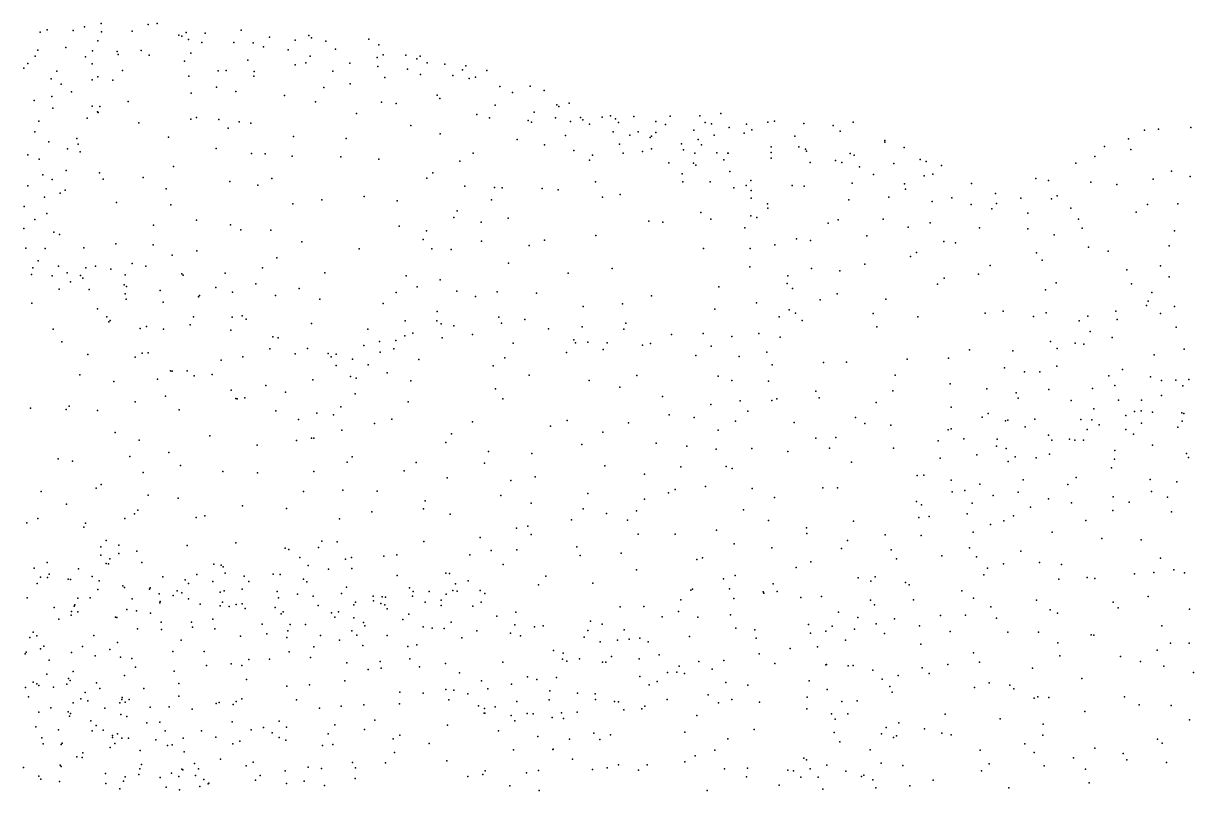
# Model space of a CAD drawing. Header units: metres. Extents: x -25 to 25, y -27.7 to 27.8.
# Drawn here: x 5.1 to 10.38, y 17.36 to 20.83 of the extents above; entities that cross this region are included whole.
import ezdxf

# ---------------------------------------------------------------- set-up
doc = ezdxf.new("R2010")
doc.units = ezdxf.units.M

msp = doc.modelspace()

# ---------------------------------------------------------------- linework, layer by layer
for p in [(5.4493, 20.8274, 9.5835), (5.6606, 20.8232, 11.8531), (5.7016, 20.8285, 10.7341), (5.174, 20.7882, 10.5988), (5.2044, 20.7987, 9.6115), (5.3231, 20.7958, -0.711), (5.3732, 20.8125, -2.1797), (5.4501, 20.7911, -1.908), (5.5893, 20.7929, 11.9913), (5.7999, 20.7755, 10.8975), (5.8124, 20.7707, 11.1011), (5.833, 20.7868, 9.6209), (5.9183, 20.7838, 10.7954), (6.0811, 20.7983, 10.689), (6.2085, 20.7661, 10.8804), (6.3866, 20.7731, 11.1505), (6.398, 20.7639, 10.8603), (5.1624, 20.7079, -0.4964), (5.2898, 20.7195, 12.2284), (5.4331, 20.7501, -0.907), (5.843, 20.7554, 11.6646), (5.9026, 20.7422, 11.485), (6.0481, 20.7429, 9.7528), (6.1345, 20.7401, 11.039), (6.1815, 20.7233, 11.2342), (6.2934, 20.7086, 11.3989), (6.3243, 20.7521, 10.6738), (6.4636, 20.7487, 11.3262), (6.5073, 20.7114, 10.6359), (6.6574, 20.7566, 11.0783), (6.7029, 20.731, 10.9225), (5.1502, 20.6801, -2.3801), (5.3783, 20.6773, -1.9908), (5.41, 20.7042, 9.4597), (5.5216, 20.7013, -1.3431), (5.5259, 20.6884, 12.2405), (5.6301, 20.7062, 9.4809), (5.665, 20.6857, 12.1547), (5.825, 20.6574, 12.0221), (5.8535, 20.6937, 11.8447), (6.1112, 20.6626, 11.491), (6.3921, 20.6808, 10.3374), (6.6945, 20.6746, 10.5686), (6.7221, 20.6865, 10.7247), (6.8244, 20.6845, 11.3136), (6.8741, 20.668, 10.8045), (6.8888, 20.6807, 11.1379), (5.0996, 20.6268, 12.3902), (5.1171, 20.6474, 9.4995), (5.2485, 20.6124, -2.1584), (5.4089, 20.6462, -1.8424), (5.5449, 20.6157, 12.5026), (5.9769, 20.6142, 9.5949), (6.0136, 20.6154, 11.7918), (6.1395, 20.6107, 9.7565), (6.3241, 20.6421, 10.0815), (6.3724, 20.6497, 11.5882), (6.4947, 20.6127, 10.1775), (6.5719, 20.6482, 10.3536), (6.6972, 20.6338, 11.6062), (6.8317, 20.6217, 10.2096), (6.9199, 20.6505, 10.4661), (7.0009, 20.6448, 10.9839), (7.0805, 20.6189, 10.6361), (7.0955, 20.6374, 10.3408), (7.1901, 20.6155, 10.2167), (5.2229, 20.5786, 12.5703), (5.2686, 20.5536, 9.3787), (5.4082, 20.5742, -0.899), (5.4342, 20.5874, 12.6124), (5.501, 20.5721, 9.3799), (5.8453, 20.5907, 12.2386), (6.1373, 20.5898, 11.6923), (6.5722, 20.5549, 11.7245), (6.7297, 20.5842, 10.0987), (6.8906, 20.5972, 11.5355), (7.0367, 20.5935, 11.3609), (7.1106, 20.5803, 11.147), (7.1385, 20.5853, 10.848), (5.2262, 20.4981, -2.0507), (5.3145, 20.5191, -0.7382), (5.8557, 20.5139, 12.4905), (5.9695, 20.54, 12.1252), (6.0568, 20.5207, 11.9593), (6.2758, 20.5035, 9.8462), (6.4535, 20.5383, 10.0303), (6.9653, 20.5049, 9.8993), (7.2482, 20.5432, 10.015), (7.3064, 20.5157, 10.7583), (7.3847, 20.5448, 10.1221), (7.4485, 20.5254, 10.3977), (5.1466, 20.4803, 12.718), (5.2314, 20.446, -0.6232), (5.4077, 20.455, -1.6282), (5.4434, 20.4527, -1.4561), (5.571, 20.4761, 12.8009), (6.4167, 20.475, 11.8233), (6.7136, 20.4735, 11.7945), (6.7803, 20.4668, 9.9067), (6.9782, 20.4898, 11.6355), (7.2281, 20.4595, 11.3616), (7.5051, 20.4609, 10.5829), (7.5147, 20.4538, 10.0056), (7.5621, 20.4687, 10.1792), (5.3857, 20.4009, -0.9804), (5.4317, 20.429, -1.153), (5.4352, 20.4266, 12.9114), (5.8531, 20.3961, 12.7685), (5.8796, 20.4036, 9.4701), (5.9794, 20.3947, 12.5723), (6.6018, 20.4223, 9.907), (7.1454, 20.4174, 9.7786), (7.2016, 20.4016, 11.5297), (7.4029, 20.4277, 11.0784), (7.4997, 20.4021, 11.3291), (7.6129, 20.403, 10.6899), (7.6232, 20.3923, 9.8647), (7.7109, 20.4045, 11.6339), (7.7485, 20.4114, 10.3718), (7.7709, 20.3978, 9.937), (7.854, 20.4079, 10.181), (8.0177, 20.4093, 10.017), (8.1521, 20.4104, 9.9284), (8.2459, 20.4212, 10.0819), (5.1492, 20.3386, 9.3454), (5.1678, 20.3876, 12.9113), (5.6194, 20.3792, 12.9356), (6.0227, 20.3549, 9.5631), (6.0712, 20.3837, 12.3718), (6.1246, 20.3782, 12.1914), (6.8465, 20.3673, 9.7794), (7.3763, 20.3896, 9.7801), (7.3913, 20.3831, 11.4603), (7.5674, 20.3848, 10.9611), (7.6529, 20.3737, 11.0901), (7.7606, 20.3387, 10.8452), (7.7845, 20.3803, 11.7759), (7.8735, 20.3383, 9.7248), (7.9524, 20.3858, 9.8573), (7.9957, 20.3726, 11.3142), (8.1246, 20.3458, 11.6158), (8.1759, 20.3815, 10.313), (8.2033, 20.3748, 9.7522), (8.2836, 20.3577, 8.7517), (8.3621, 20.3739, 10.2322), (8.386, 20.3474, 9.7141), (8.4581, 20.3831, 8.6604), (8.4889, 20.3864, 10.0948), (8.6213, 20.376, 9.0913), (8.7529, 20.368, 8.6226), (8.7843, 20.342, 9.1308), (8.8432, 20.3831, 8.8174), (10.1583, 20.347, 8.9751), (10.2213, 20.3506, 9.1567), (10.3671, 20.3579, 9.241), (5.2133, 20.293, -0.6841), (5.3395, 20.3094, 13.037), (5.7524, 20.3153, 9.3916), (6.3167, 20.3178, 9.7914), (6.5545, 20.3084, 11.947), (6.9794, 20.3293, 11.7779), (7.3264, 20.3039, 11.6937), (7.5448, 20.3222, 11.7676), (7.8361, 20.3231, 10.9964), (7.9272, 20.3129, 10.5875), (7.9337, 20.3197, 11.8797), (7.9533, 20.3359, 11.1559), (8.0684, 20.285, 9.4728), (8.1437, 20.3046, 8.8979), (8.2154, 20.3237, 9.58), (8.3517, 20.3333, 9.1499), (8.5806, 20.3189, 9.8494), (8.9867, 20.2996, 8.7322), (8.9868, 20.2919, 9.0785), (10.0871, 20.307, 8.836), (5.1177, 20.2348, -0.5783), (5.2965, 20.2615, -1.6866), (5.3454, 20.2832, 9.3004), (5.3541, 20.2492, -1.5184), (5.9676, 20.2636, 12.8281), (6.1277, 20.2416, 12.6004), (6.1895, 20.2398, 12.4141), (7.1278, 20.2417, 11.7777), (7.4505, 20.28, 9.6074), (7.5827, 20.2547, 11.9058), (7.6667, 20.2327, 9.3067), (7.7882, 20.2836, 9.5716), (7.805, 20.2424, 12.0027), (7.8924, 20.2506, 9.262), (7.9336, 20.2614, 10.7878), (8.0772, 20.2568, 10.5976), (8.1288, 20.2425, 11.1157), (8.1585, 20.2807, 9.1958), (8.2276, 20.2441, 10.5619), (8.2781, 20.2423, 11.5585), (8.2795, 20.2429, 8.4928), (8.4737, 20.2714, 9.498), (8.4738, 20.2457, 8.4003), (8.5987, 20.2712, 9.3873), (8.6285, 20.2606, 9.7108), (8.6326, 20.2513, 8.4027), (8.8299, 20.2406, 9.3525), (8.8478, 20.2329, 8.4474), (9.0741, 20.2677, 8.9162), (9.9775, 20.2725, 8.9656), (10.0968, 20.2585, 9.2864), (5.1691, 20.2151, -1.944), (5.7748, 20.1827, 13.0491), (6.3113, 20.2296, 12.0868), (6.5307, 20.2254, 9.7562), (6.702, 20.2155, 9.694), (7.068, 20.2057, 9.5699), (7.6538, 20.2108, 9.124), (8.0115, 20.1992, 8.7329), (8.1226, 20.1973, 10.9633), (8.1328, 20.1879, 10.763), (8.2595, 20.2129, 11.7605), (8.474, 20.2196, 10.4752), (8.6497, 20.2002, 10.3526), (8.7644, 20.21, 10.1313), (8.792, 20.2006, 9.6266), (8.8717, 20.1805, 9.8922), (9.0278, 20.196, 9.3299), (9.1463, 20.2134, 8.7395), (9.1729, 20.2054, 9.1207), (9.2419, 20.1861, 8.9049), (9.8491, 20.198, 8.8095), (9.935, 20.2279, 9.1639), (5.1857, 20.144, 13.1421), (5.2915, 20.1638, -1.0419), (5.4415, 20.1529, 9.3142), (5.6391, 20.1322, 13.1339), (6.22, 20.1276, 12.5404), (6.9189, 20.1301, 9.5546), (6.9468, 20.1538, 11.9028), (8.0714, 20.1496, 12.0489), (8.2873, 20.1592, 10.6767), (8.9354, 20.1462, 9.7022), (9.1644, 20.1399, 8.5748), (9.2038, 20.1473, 9.2983), (9.6679, 20.1273, 9.0262), (10.2813, 20.1617, 8.4572), (10.3645, 20.1378, 9.6842), (5.1171, 20.0943, -0.7194), (5.2274, 20.1237, -1.7684), (5.2865, 20.0748, -1.3007), (5.4585, 20.1255, 13.1821), (5.742, 20.0809, 9.4217), (6.0298, 20.1139, 9.5747), (6.1567, 20.0973, 12.7349), (7.0911, 20.0941, 11.8897), (7.2247, 20.087, 9.3116), (7.2594, 20.0862, 11.8915), (7.4392, 20.083, 8.9153), (7.5121, 20.077, 12.0448), (7.6806, 20.1132, 8.8193), (8.0752, 20.1137, 8.5254), (8.1977, 20.1137, 8.4073), (8.3053, 20.0857, 10.9035), (8.3604, 20.0965, 11.2163), (8.3822, 20.1192, 11.4892), (8.3827, 20.0739, 11.7613), (8.5676, 20.0966, 8.2527), (8.6226, 20.0937, 10.5053), (8.8386, 20.1063, 10.2532), (9.0756, 20.104, 8.44), (9.0803, 20.0796, 9.7156), (9.3784, 20.1061, 8.8641), (9.726, 20.1196, 9.2092), (9.9159, 20.1115, 9.4484), (10.0344, 20.1003, 8.448), (10.198, 20.1245, 9.616), (5.1923, 20.0437, -0.9239), (5.264, 20.0615, -1.5473), (6.4445, 20.0316, 9.6733), (6.6367, 20.0473, 9.6084), (6.7853, 20.0267, 11.9976), (7.2102, 20.0312, 9.1165), (7.7113, 20.043, 12.1626), (7.7921, 20.0559, 8.6971), (8.3832, 20.0386, 10.7686), (8.8245, 20.0323, 10.3947), (9.004, 20.0431, 10.1485), (9.2002, 20.0248, 9.8269), (9.2889, 20.0408, 9.528), (9.4853, 20.0602, 9.269), (9.6007, 20.0397, 8.7704), (9.7387, 20.0356, 9.446), (9.765, 20.0499, 8.586), (5.1016, 20.0022, 9.3304), (5.2042, 19.9694, -1.0735), (5.5186, 20.0192, 9.3537), (5.7631, 20.0084, 13.1413), (6.3142, 20.0141, 12.3092), (7.056, 19.9819, 9.3214), (8.1557, 19.9748, 8.3384), (8.4571, 20.0141, 11.6029), (8.459, 19.9941, 11.3716), (9.3755, 20.011, 8.6307), (9.4688, 19.9917, 9.7011), (9.491, 20.015, 9.5263), (9.6326, 19.9708, 9.7013), (9.826, 19.9936, 9.6138), (10.1214, 19.9765, 9.7535), (10.1727, 20.0102, 8.3023), (10.3085, 20.0129, 9.7997), (5.1494, 19.943, -1.8128), (5.6847, 19.9175, 9.4623), (5.8795, 19.9398, 9.5294), (6.0334, 19.9193, 9.5751), (7.0406, 19.9515, 11.9525), (7.1638, 19.9305, 8.9059), (7.2859, 19.9484, 8.7926), (7.9217, 19.9349, 12.2071), (7.9836, 19.9304, 8.4581), (8.2008, 19.9449, 12.0892), (8.382, 19.9601, 8.2056), (8.4084, 19.9517, 10.9943), (8.731, 19.9266, 10.5818), (8.7764, 19.9413, 8.1562), (8.9793, 19.9451, 8.2365), (9.1917, 19.9273, 10.1669), (9.8608, 19.9444, 8.3789), (5.0992, 19.9024, -0.9303), (5.2346, 19.885, -1.4232), (5.2606, 19.8754, 13.2661), (6.0799, 19.8966, 12.9235), (6.2147, 19.8951, 9.6172), (6.7946, 19.9121, 9.4807), (6.9177, 19.892, 9.3545), (7.6826, 19.871, 12.217), (8.3544, 19.9046, 11.9561), (8.9049, 19.8689, 10.4844), (9.0921, 19.9085, 10.2864), (9.4141, 19.9049, 8.5109), (9.6327, 19.9008, 8.497), (9.7515, 19.8742, 9.9317), (9.8778, 19.9039, 9.7987), (10.2943, 19.8912, 9.9119), (5.1085, 19.8131, -1.0558), (5.1967, 19.8112, 9.2559), (5.3699, 19.8155, 9.3818), (5.5148, 19.8326, 9.4412), (5.6833, 19.8288, 13.2205), (6.3545, 19.8413, 12.2492), (6.6142, 19.8102, 12.0628), (6.9026, 19.8527, 11.9867), (6.9415, 19.8103, 9.2002), (7.1657, 19.8456, 8.7517), (7.3803, 19.8258, 8.6085), (7.4504, 19.8501, 12.1391), (8.1686, 19.8112, 8.2537), (8.3783, 19.8112, 8.1319), (8.4904, 19.8285, 11.154), (8.5882, 19.8556, 10.7458), (8.6508, 19.8483, 8.0822), (9.2532, 19.843, 8.3421), (9.3061, 19.838, 10.2261), (9.9063, 19.8182, 8.2395), (10.2697, 19.8243, 8.1399), (5.7695, 19.7814, 9.5153), (5.8804, 19.8015, 13.1013), (6.2423, 19.7698, 12.7024), (7.029, 19.8074, 8.9106), (9.1027, 19.776, 10.4206), (9.1289, 19.7935, 8.2195), (9.6714, 19.7926, 10.1327), (9.6963, 19.7593, 8.3138), (9.9948, 19.8003, 9.987), (5.1406, 19.7239, -1.6724), (5.164, 19.756, 8.631), (5.2569, 19.7326, 8.937), (5.3796, 19.7243, 13.2652), (5.4236, 19.7321, 8.1611), (5.4926, 19.7186, 8.0029), (5.5891, 19.7436, 8.2689), (5.6498, 19.7317, 8.0191), (6.1771, 19.7249, 9.5639), (7.288, 19.7458, 12.0633), (7.7561, 19.7214, 8.4716), (8.3766, 19.729, 11.9704), (8.6557, 19.7215, 10.7991), (8.7826, 19.7113, 10.7066), (8.896, 19.7405, 10.6034), (9.4626, 19.7352, 8.3574), (10.0793, 19.7163, 10.1731), (10.2315, 19.734, 10.1192), (5.1346, 19.6951, -1.2828), (5.2273, 19.6881, 8.2104), (5.2951, 19.7021, 8.4366), (5.3104, 19.6611, 8.0523), (5.3554, 19.6903, 8.5929), (5.3659, 19.6776, 9.3011), (5.5568, 19.6926, 8.4902), (5.8128, 19.697, 8.3666), (5.8193, 19.6911, 7.983), (6.0082, 19.7004, 9.5426), (6.1465, 19.6521, 12.815), (6.4587, 19.7024, 12.2036), (6.826, 19.6883, 12.0292), (6.9798, 19.6704, 8.7859), (7.5566, 19.7002, 12.2069), (8.5458, 19.6542, 11.5189), (8.5485, 19.6882, 11.2862), (9.2543, 19.678, 8.2505), (9.4099, 19.6955, 10.3581), (9.76, 19.6563, 10.3163), (10.1007, 19.6527, 8.0017), (10.2693, 19.6841, 7.9831), (5.2592, 19.6289, 13.2787), (5.3947, 19.6262, 8.852), (5.5522, 19.6475, 13.2316), (5.557, 19.607, 8.6584), (5.5628, 19.6401, 7.8451), (5.7154, 19.6224, 7.8125), (5.8923, 19.6002, 7.8692), (5.9668, 19.6364, 8.0372), (6.041, 19.6143, 8.1842), (6.2364, 19.6001, 12.6651), (6.343, 19.6311, 12.3493), (6.7811, 19.6135, 9.2875), (6.8752, 19.6389, 9.0032), (7.0538, 19.619, 8.6439), (7.2359, 19.6155, 8.4998), (7.4139, 19.6104, 8.4437), (7.9335, 19.5982, 12.2508), (8.2365, 19.6385, 8.1441), (8.5691, 19.6309, 11.1096), (8.7719, 19.6066, 8.0104), (9.2247, 19.6501, 10.4684), (9.7115, 19.6258, 8.1897), (10.1918, 19.6127, 10.369), (5.1355, 19.5651, 8.0284), (5.562, 19.5835, 9.4779), (5.728, 19.5688, 13.1345), (5.8875, 19.5943, 13.0576), (6.4356, 19.5828, 9.4549), (6.7212, 19.5631, 12.141), (7.1387, 19.5953, 12.0466), (7.6253, 19.5507, 12.2458), (7.8026, 19.5623, 8.3984), (8.4065, 19.567, 11.9218), (8.6944, 19.5805, 10.8762), (8.9913, 19.583, 10.6669), (10.1683, 19.554, 7.5907), (10.1747, 19.574, 7.7554), (10.2934, 19.5493, 10.5111), (5.4321, 19.5401, 9.0657), (5.4746, 19.5028, 13.2187), (5.8657, 19.5027, 8.6542), (6.0403, 19.5016, 9.4627), (6.0858, 19.5073, 12.8143), (6.1034, 19.4925, 8.4311), (6.965, 19.5269, 12.0798), (7.2441, 19.5023, 8.3932), (8.2193, 19.5379, 12.115), (8.5092, 19.5039, 11.6141), (8.5546, 19.5356, 11.3567), (8.5828, 19.52, 7.9942), (8.9331, 19.5186, 8.0229), (9.1351, 19.5032, 10.629), (9.4388, 19.5201, 8.1927), (9.5201, 19.5292, 10.4606), (9.6574, 19.5051, 8.1004), (9.7144, 19.5221, 10.437), (9.903, 19.5058, 7.916), (10.0292, 19.5295, 7.7814), (10.2313, 19.5188, 7.2994), (5.2329, 19.4481, 7.7557), (5.4839, 19.4813, 9.2687), (5.4888, 19.4867, 7.6715), (5.6255, 19.4511, 13.1294), (5.6534, 19.4592, 7.6419), (5.7307, 19.447, 8.779), (5.8506, 19.4669, 7.6964), (6.0342, 19.4431, 8.5864), (6.3976, 19.4726, 12.3907), (6.6528, 19.4479, 12.2903), (6.8213, 19.4855, 8.95), (6.9644, 19.4858, 8.4888), (6.9844, 19.472, 8.18), (7.0407, 19.4632, 7.968), (7.2559, 19.4751, 8.2243), (7.3609, 19.4912, 12.1546), (7.4677, 19.449, 8.2525), (7.6204, 19.4578, 8.3332), (7.8087, 19.4483, 8.2875), (7.8171, 19.474, 12.2538), (8.6133, 19.4861, 11.051), (8.9509, 19.4576, 10.7876), (9.8643, 19.4856, 10.497), (10.0346, 19.492, 7.4756), (10.3014, 19.456, 7.1626), (5.2712, 19.3901, 13.3157), (6.2244, 19.413, 12.5961), (6.2474, 19.4085, 8.0458), (6.7054, 19.3919, 8.3878), (6.7796, 19.3962, 9.1024), (6.8201, 19.4181, 8.8114), (6.8558, 19.4301, 7.9975), (6.9884, 19.4078, 7.8007), (7.1257, 19.4237, 12.1401), (7.5833, 19.399, 7.9722), (7.6464, 19.3895, 8.1834), (8.0228, 19.423, 8.1278), (8.1662, 19.4282, 8.0374), (8.2964, 19.4151, 12.0188), (8.4174, 19.4276, 7.9852), (8.5145, 19.4114, 11.4524), (9.7345, 19.3915, 10.5619), (9.9128, 19.4365, 7.6654), (10.0128, 19.4098, 7.2124), (5.6341, 19.3387, 9.0527), (5.6605, 19.3409, 13.0265), (6.2096, 19.3588, 7.8903), (6.3243, 19.3358, 8.4258), (6.381, 19.36, 8.2616), (6.4741, 19.3373, 8.0181), (6.5094, 19.3341, 9.3349), (6.6344, 19.3735, 8.022), (6.709, 19.343, 8.6701), (6.7705, 19.3588, 7.7797), (7.3089, 19.3845, 7.7122), (7.5492, 19.3416, 7.6054), (7.5899, 19.3862, 7.751), (7.7154, 19.3563, 7.6604), (7.7332, 19.386, 7.8646), (7.8922, 19.3747, 7.7808), (7.9289, 19.3836, 7.9577), (8.2021, 19.3708, 7.8889), (8.4544, 19.3434, 11.6662), (9.3684, 19.355, 10.6045), (9.5643, 19.3502, 8.0198), (9.7639, 19.3599, 7.8043), (9.845, 19.3838, 7.5049), (9.8842, 19.3802, 7.2963), (10.3374, 19.3575, 7.0064), (5.3887, 19.3336, 7.5963), (5.6016, 19.3218, 7.5661), (5.9911, 19.307, 8.766), (6.0879, 19.3225, 9.3428), (6.4869, 19.3227, 8.5012), (6.5101, 19.2837, 12.5524), (6.5838, 19.3119, 7.8613), (6.6548, 19.2861, 9.2663), (6.8825, 19.31, 12.3135), (7.2187, 19.2824, 7.4976), (7.2713, 19.3185, 12.16), (8.1334, 19.3283, 12.1212), (8.3284, 19.324, 7.8094), (8.4775, 19.2868, 7.8307), (8.7092, 19.2966, 7.8992), (8.8138, 19.2991, 10.9657), (9.0875, 19.3128, 10.7944), (9.2733, 19.3167, 8.0548), (10.2028, 19.3319, 10.7503), (5.352, 19.2417, 13.3171), (5.7614, 19.2591, 7.5589), (5.7696, 19.2584, 9.1421), (5.8369, 19.2593, 12.8242), (5.868, 19.2372, 8.9485), (5.9503, 19.2427, 9.2839), (6.5742, 19.2338, 7.7251), (6.7405, 19.2509, 7.6369), (7.3815, 19.2402, 7.4442), (7.8668, 19.2383, 7.4328), (8.2348, 19.2346, 11.9836), (9.0335, 19.2403, 7.9804), (9.5261, 19.2732, 10.6015), (9.6165, 19.2553, 7.8465), (9.6866, 19.2554, 7.667), (9.7631, 19.2805, 7.1908), (9.9981, 19.2371, 6.9006), (10.0587, 19.265, 10.7565), (10.1864, 19.2316, -4.9061), (5.5058, 19.2109, 13.1252), (5.7025, 19.2216, 12.895), (6.1927, 19.1938, 8.7334), (6.4041, 19.2183, 9.3076), (6.6, 19.2259, 8.7533), (6.8473, 19.2136, 12.4584), (7.2288, 19.178, 12.2112), (7.6518, 19.2162, 7.3989), (7.7901, 19.1858, 12.2083), (8.2962, 19.2151, 7.6198), (8.4608, 19.2123, 11.3893), (9.2815, 19.2006, 10.7263), (9.4466, 19.1778, 7.9271), (9.9238, 19.1791, -5.0496), (10.0241, 19.1939, -4.7387), (10.2349, 19.2153, -5.1099), (10.2994, 19.2178, 6.8127), (10.332, 19.1916, -4.7221), (10.3592, 19.2204, 10.8126), (5.7392, 19.1445, 12.7569), (6.0353, 19.172, 7.649), (6.0571, 19.1343, 8.9321), (6.0624, 19.1325, 12.6481), (6.0967, 19.1379, 9.1858), (6.281, 19.1628, 7.7663), (6.5962, 19.1555, 12.6416), (7.2619, 19.133, 7.3551), (7.9827, 19.1429, 12.1313), (8.3336, 19.1236, 11.7004), (8.4767, 19.1256, 7.5679), (8.4994, 19.1331, 11.242), (8.6751, 19.1678, 11.1114), (8.6907, 19.1373, 7.7325), (9.0222, 19.1696, 10.9195), (9.5794, 19.1608, 7.3796), (9.5891, 19.1355, 7.1966), (9.7269, 19.1753, 7.0307), (9.8282, 19.126, -5.2631), (10.0419, 19.1276, 6.7367), (10.1446, 19.1267, -5.4357), (10.2351, 19.1475, -4.5329), (5.1299, 19.0901, 13.5844), (5.2903, 19.0849, 13.4616), (5.3042, 19.1, 7.531), (5.4325, 19.08, 13.2597), (5.603, 19.1189, 7.4965), (5.8016, 19.0838, 12.6023), (6.2379, 19.0786, 12.7182), (6.5303, 19.0972, 9.2694), (6.8341, 19.1189, 7.4516), (8.2009, 19.108, 7.3981), (8.3677, 19.0779, 7.4359), (8.948, 19.1161, 7.8302), (9.2866, 19.0958, 7.8857), (9.9296, 19.0885, -5.6421), (10.1129, 19.0764, 6.1902), (10.1435, 19.079, 6.5656), (10.1948, 19.0727, 6.4028), (10.3277, 19.0701, 6.5669), (6.3395, 19.0401, 8.8609), (6.4224, 19.0676, 7.6653), (6.4979, 19.0603, 8.9081), (6.6825, 19.0223, 7.4641), (6.7607, 19.0418, 12.6346), (7.1257, 19.029, 7.3165), (7.5519, 19.0356, 7.253), (7.8288, 19.0248, 12.1251), (8.0129, 19.0608, 7.276), (8.1252, 19.0488, 11.9502), (8.3117, 19.0324, 11.5543), (8.5771, 19.026, 7.446), (8.854, 19.0491, 7.6395), (8.896, 19.0218, 11.0564), (9.4263, 19.0506, 7.4387), (9.4523, 19.0667, 7.5952), (9.5318, 19.0334, -5.6881), (9.5424, 19.0369, -5.4579), (9.6638, 19.0417, 6.9243), (9.8712, 19.0399, -5.8466), (9.9211, 19.038, 6.6759), (10.0744, 19.0578, 10.8392), (10.145, 19.0231, -5.7462), (10.3291, 19.0327, 5.921), (10.3358, 19.0661, 6.137), (5.5113, 18.9805, 7.4507), (5.9397, 18.9658, 12.6265), (6.5348, 18.9921, 7.5359), (7.0304, 18.9751, 12.4638), (7.4777, 19.0099, 12.1602), (7.7136, 18.9825, 7.198), (8.2348, 18.9918, 11.703), (9.0136, 19.0138, 7.6545), (9.2722, 18.9926, 7.4089), (9.2859, 18.9979, 7.5893), (9.6204, 19.0071, 10.6725), (9.7247, 18.9695, 6.7569), (9.9006, 18.9942, 6.1074), (9.9546, 19.0154, 6.43), (10.0745, 18.9944, -4.3224), (10.1088, 18.9738, 5.7804), (10.3085, 19.0051, -4.3307), (5.6205, 18.9459, 12.7933), (6.1535, 18.9239, 7.6428), (6.3307, 18.9455, 7.6418), (6.399, 18.9549, 9.0403), (6.4096, 18.9546, 12.7897), (7.0051, 18.9355, 7.2949), (7.6189, 18.9272, 12.1097), (7.9544, 18.933, 11.9901), (8.0931, 18.9194, 7.1693), (8.6756, 18.9551, 11.1337), (8.7652, 18.9582, 7.3156), (9.2268, 18.9428, 7.1861), (9.3438, 18.9524, -5.7546), (9.4906, 18.919, 10.6828), (9.4932, 18.9502, -5.2219), (9.7399, 18.9461, -4.5248), (9.8194, 18.9502, 6.494), (9.8436, 18.9457, 10.7454), (9.8832, 18.9459, 5.9472), (10.1954, 18.9238, 10.8798), (5.2548, 18.8619, 7.439), (5.5789, 18.8733, 12.961), (5.7538, 18.8904, 7.4951), (6.5814, 18.8703, 12.7817), (7.1973, 18.8955, 12.2808), (7.3936, 18.8857, 12.1206), (8.2257, 18.9057, 11.4831), (8.3865, 18.9091, 7.2155), (8.5482, 18.895, 7.1538), (8.736, 18.9102, 7.1502), (9.0256, 18.9107, 7.1002), (9.2366, 18.8655, -5.5012), (9.402, 18.8802, -5.9831), (9.5339, 18.9094, -4.9757), (9.5744, 18.8705, 6.7856), (9.6698, 18.8672, 6.646), (9.7304, 18.8834, 6.2781), (10.0233, 18.8598, 10.8237), (10.0254, 18.8993, -6.0584), (10.3476, 18.8854, 5.7047), (10.3572, 18.8684, 10.864), (5.3198, 18.8516, 13.4706), (5.8074, 18.8313, 12.5403), (6.5593, 18.8466, 7.4518), (6.8166, 18.8084, 12.6694), (6.8711, 18.845, 7.3144), (7.1798, 18.842, 7.2205), (7.7229, 18.8311, 12.0047), (8.0662, 18.8259, 11.7201), (8.2706, 18.8277, 11.2764), (8.2966, 18.8191, 7.0662), (8.8362, 18.847, 6.9937), (9.5432, 18.8493, -4.7733), (10.0096, 18.8211, 5.6635), (5.6391, 18.8004, 12.6475), (5.9984, 18.8052, 7.588), (6.1539, 18.7995, 12.7709), (6.4096, 18.8043, 7.5481), (7.0109, 18.7755, 12.526), (7.2985, 18.7635, 12.1669), (7.4086, 18.7808, 7.1681), (7.9022, 18.7933, 7.1248), (9.132, 18.7871, 10.9375), (9.163, 18.7883, 6.9084), (9.2864, 18.7664, 10.7958), (9.6108, 18.7675, 10.6493), (9.8502, 18.7784, 10.7197), (10.1836, 18.7694, 10.8507), (10.3053, 18.7583, -6.0059), (5.1774, 18.7152, 7.3451), (5.4257, 18.729, 13.3414), (5.4495, 18.7463, 7.3998), (6.362, 18.7152, 12.8185), (6.5396, 18.7212, 12.8071), (6.695, 18.7164, 7.3531), (7.6465, 18.7055, 11.8757), (8.0093, 18.7089, 7.0322), (8.0403, 18.7232, 11.3789), (8.177, 18.7373, 6.982), (8.3876, 18.7277, 6.8699), (8.7062, 18.7313, 6.7901), (8.773, 18.7317, 11.1028), (9.291, 18.7131, -5.1361), (9.3472, 18.7183, 6.7931), (9.4156, 18.7483, 10.7052), (9.5889, 18.7119, 6.2165), (9.8119, 18.7464, -6.241), (10.1904, 18.714, 5.5338), (5.2921, 18.6574, 13.4842), (5.6613, 18.6973, 7.453), (5.7971, 18.6846, 12.4891), (6.0864, 18.6503, 7.6315), (6.9109, 18.673, 7.2597), (7.2527, 18.6958, 7.1772), (7.3899, 18.6613, 11.9398), (7.9022, 18.6804, 11.5711), (8.4884, 18.6872, 6.7113), (9.1292, 18.6695, -5.9343), (9.1527, 18.6545, 6.7506), (9.3809, 18.6615, -4.8682), (9.4762, 18.6967, 6.5874), (9.7255, 18.6819, 5.8075), (9.8296, 18.6631, -4.1607), (10.0171, 18.6898, 5.5712), (10.0901, 18.6658, 10.7665), (10.2629, 18.6888, -4.0542), (5.5987, 18.6138, 12.7266), (5.6143, 18.6297, 12.4792), (5.8774, 18.5967, 7.5602), (5.9161, 18.6045, 12.5667), (6.2851, 18.637, 7.5862), (6.6701, 18.6225, 12.7349), (6.9035, 18.6361, 12.5879), (7.0245, 18.6126, 12.4718), (7.6247, 18.6365, 7.1249), (7.7304, 18.6149, 11.5491), (7.8659, 18.6278, 11.3936), (8.3489, 18.6323, 6.6708), (9.1406, 18.5971, -5.2401), (9.1873, 18.6013, 10.8448), (9.3587, 18.6142, 6.6439), (9.5669, 18.605, 6.0996), (9.6447, 18.6431, 5.9337), (10.0152, 18.629, -6.2852), (10.2809, 18.6233, 10.7726), (5.113, 18.5723, 13.6163), (5.1627, 18.5928, 7.1543), (5.3712, 18.5538, 13.3659), (5.3785, 18.5715, 7.2435), (5.5563, 18.5922, 12.2526), (6.5247, 18.5912, 7.4298), (7.324, 18.5493, 7.1583), (7.3747, 18.5578, 11.8195), (7.5726, 18.5862, 11.6064), (7.8241, 18.5847, 7.0608), (8.4606, 18.5832, 11.0735), (8.6322, 18.5504, 6.5062), (8.8453, 18.5812, 6.5792), (9.4642, 18.5652, 6.2838), (9.5243, 18.5813, -4.4476), (9.8938, 18.5834, 10.6589), (5.4711, 18.4925, 13.1007), (6.4451, 18.4902, -3.2818), (6.9055, 18.4888, 7.2553), (7.1593, 18.5074, 7.1816), (7.3906, 18.5197, 11.55), (7.8728, 18.5213, 11.1885), (8.0395, 18.5221, 6.7845), (8.2261, 18.54, 6.617), (8.6337, 18.5242, 11.0496), (8.8182, 18.4936, 10.9999), (8.9878, 18.5184, -5.5728), (9.1502, 18.5161, -6.0937), (9.3856, 18.5308, -6.2743), (9.7415, 18.5305, 5.7148), (9.9663, 18.5025, 5.5324), (10.1437, 18.4957, 5.4717), (5.4475, 18.4644, 11.9714), (5.528, 18.4724, 12.4671), (5.6096, 18.4449, 7.3216), (5.8369, 18.4699, 12.3197), (6.0564, 18.4826, 12.6128), (6.2802, 18.458, 7.6015), (6.2958, 18.452, -3.008), (6.4292, 18.4617, 7.5093), (6.5144, 18.4867, 12.7397), (7.2094, 18.4478, 11.9618), (7.3247, 18.4505, 11.391), (7.5954, 18.4649, 11.2828), (7.7956, 18.4366, 6.9641), (8.3064, 18.4774, 11.0023), (8.4757, 18.4596, 6.3988), (8.7913, 18.4565, 6.4185), (9.015, 18.4508, 10.8845), (9.3686, 18.4607, -4.6785), (9.5998, 18.4454, -4.2766), (5.2054, 18.3946, -1.8722), (5.4477, 18.4265, 12.3195), (5.4708, 18.3891, 12.9529), (5.4825, 18.3885, -2.0048), (5.4873, 18.4109, 7.1228), (5.5285, 18.4342, 12.685), (5.6327, 18.3944, -1.6273), (5.9578, 18.386, -3.1217), (6.3455, 18.4162, 12.705), (6.552, 18.4082, 7.4218), (6.5782, 18.4169, -3.4514), (6.7251, 18.423, 7.3377), (6.7842, 18.4289, 12.5855), (7.1128, 18.4282, 12.1854), (7.2639, 18.3849, 7.1648), (7.6107, 18.4253, 7.1132), (8.1373, 18.4072, 10.9853), (8.1641, 18.4151, 6.4869), (8.6525, 18.3967, 10.9526), (9.0387, 18.4098, -5.2396), (9.2437, 18.4238, -4.8941), (9.4003, 18.4199, 6.2853), (9.5219, 18.3881, -6.4079), (9.6844, 18.3939, 10.6171), (9.7835, 18.3849, -4.1006), (10.2315, 18.4129, -6.2753), (5.1468, 18.3685, -1.5928), (5.2136, 18.3417, -2.1318), (5.3472, 18.3659, -1.3921), (5.4079, 18.331, 11.8052), (5.8813, 18.3395, 11.9965), (5.9912, 18.3824, -3.5561), (5.9995, 18.3739, 12.4744), (6.0087, 18.3455, 11.0687), (6.094, 18.3323, 7.6832), (6.2246, 18.3415, 12.6052), (6.257, 18.34, 10.8289), (6.3834, 18.3808, -3.5937), (6.4748, 18.3637, -2.7197), (6.5805, 18.3672, 12.6469), (6.7853, 18.3348, -2.6795), (7.0043, 18.3456, -2.9648), (7.0214, 18.3443, -3.2308), (7.4557, 18.3316, 7.1389), (7.8658, 18.3608, 11.0881), (8.3107, 18.3353, 6.3077), (8.5859, 18.3706, 6.3051), (9.4338, 18.3387, -4.4683), (9.4505, 18.3689, 6.1306), (10.1133, 18.3433, 10.6103), (10.2011, 18.3488, -3.9784), (10.2904, 18.36, 5.4265), (10.3385, 18.3477, 10.625), (5.1594, 18.2993, 6.7975), (5.175, 18.3274, 11.8232), (5.2067, 18.3261, 11.9789), (5.2992, 18.3185, 13.2768), (5.311, 18.3166, 6.9049), (5.4405, 18.3113, 12.4838), (5.5464, 18.2884, -1.2024), (5.5544, 18.2805, 11.6906), (5.6701, 18.2798, -2.1082), (5.7265, 18.329, 7.3436), (5.8275, 18.3155, -1.4749), (5.8436, 18.2992, 7.4767), (5.9523, 18.3078, 11.4105), (6.1152, 18.308, 11.4241), (6.3626, 18.3182, 11.13), (6.3774, 18.3058, 10.7175), (6.5564, 18.2829, 10.8969), (6.8407, 18.2799, -3.5781), (7.0491, 18.2981, 11.4969), (7.1056, 18.311, 7.1931), (7.4236, 18.2935, 11.1698), (7.669, 18.3001, 7.0421), (8.2581, 18.3195, -4.0685), (8.4827, 18.2972, 10.8424), (8.8661, 18.3253, 10.8567), (8.9236, 18.3098, -5.6681), (8.9432, 18.3291, 6.3366), (9.0801, 18.3028, 10.7242), (9.096, 18.2925, 6.3822), (9.7725, 18.3182, -6.4662), (9.9, 18.3259, 10.6107), (9.9342, 18.3211, 5.5345), (5.1141, 18.235, 13.3895), (5.3439, 18.2333, 11.6509), (5.3999, 18.2339, -2.3336), (5.4334, 18.2719, 12.7065), (5.5882, 18.2298, 7.0539), (5.6668, 18.2728, -3.4614), (5.711, 18.2523, -3.158), (5.7744, 18.245, 11.4581), (5.7919, 18.2662, -1.2682), (5.8128, 18.2563, 11.0893), (5.8437, 18.2297, -2.882), (5.9854, 18.2605, 11.911), (6.0037, 18.2665, -3.7923), (6.085, 18.2732, -2.7351), (6.2429, 18.2631, -3.7979), (6.2489, 18.2349, 11.4908), (6.3358, 18.2502, 10.5733), (6.4055, 18.2417, 7.5738), (6.5335, 18.2544, 12.5508), (6.6768, 18.2412, -2.4017), (6.7173, 18.2395, 7.3546), (6.7327, 18.2373, 11.0199), (6.8536, 18.2421, 11.1637), (6.8574, 18.2627, 12.3462), (6.9289, 18.2627, 7.249), (7.0062, 18.2507, 12.0816), (7.0365, 18.2669, 11.2695), (7.0566, 18.2642, 11.8643), (7.1596, 18.267, 11.1702), (7.1812, 18.2545, -3.0867), (8.0656, 18.2255, 6.363), (8.1112, 18.2689, 10.8667), (8.1188, 18.2727, -3.7252), (8.2852, 18.2756, 10.8103), (8.3046, 18.2316, -3.6141), (8.4367, 18.2616, -4.167), (8.441, 18.2549, 6.211), (8.4997, 18.2626, -3.7739), (8.6077, 18.2363, 6.1894), (8.7, 18.2407, 10.7918), (9.1155, 18.2251, -6.2016), (9.3335, 18.2661, -6.3707), (9.3868, 18.2325, 10.6874), (10.1745, 18.2398, 5.376), (5.236, 18.1911, 12.2767), (5.315, 18.1733, 11.5046), (5.3272, 18.1965, 6.7896), (5.3297, 18.2025, 12.4403), (5.5652, 18.1821, 11.4323), (5.6087, 18.1753, -2.3377), (5.713, 18.2113, 11.2497), (5.7146, 18.2176, -3.724), (5.8951, 18.2054, -1.967), (5.9864, 18.1984, -1.3153), (5.9966, 18.2142, -1.7262), (6.0264, 18.1947, 7.6494), (6.0585, 18.2047, 12.057), (6.085, 18.2071, 10.6717), (6.0985, 18.1865, 12.2145), (6.234, 18.1913, 12.406), (6.4278, 18.1992, 10.4516), (6.5898, 18.2033, 11.342), (6.5971, 18.2146, 10.5019), (6.6784, 18.2208, 10.7731), (6.7114, 18.2092, 12.4039), (6.7295, 18.2026, -2.1469), (6.7398, 18.1841, 11.4439), (6.9116, 18.2144, 11.5481), (6.9839, 18.2244, -2.2786), (6.9839, 18.1997, 11.0758), (7.1266, 18.1959, -2.6005), (7.1639, 18.2143, -3.375), (7.7923, 18.1931, 6.6633), (7.8982, 18.195, -3.7906), (8.055, 18.1721, -4.3896), (8.9223, 18.223, -5.4406), (8.9395, 18.2034, 10.6929), (9.465, 18.1943, 6.0558), (9.6714, 18.2236, 5.7773), (9.7322, 18.1802, -4.1387), (10.0176, 18.2146, -4.0007), (10.0399, 18.1898, 10.6599), (10.3617, 18.1824, 5.2755), (5.2583, 18.1375, 13.0867), (5.3135, 18.1562, -1.0354), (5.3429, 18.1705, 12.9016), (5.5136, 18.1468, 6.8926), (5.5198, 18.1452, 11.2891), (5.671, 18.1647, 11.0455), (5.7203, 18.1241, -0.9445), (5.856, 18.1249, 7.3091), (5.9528, 18.1373, 7.5175), (6.2615, 18.1618, 10.4702), (6.2709, 18.1717, 11.6372), (6.4889, 18.1669, 12.4277), (6.5036, 18.1468, 10.2242), (6.52, 18.1709, -2.2095), (6.5888, 18.1446, 11.5505), (6.6329, 18.1236, -3.8188), (6.8109, 18.1361, 11.7751), (6.8375, 18.1612, 12.081), (7.0284, 18.1251, 7.204), (7.2354, 18.151, -2.2691), (7.3213, 18.1701, -3.2244), (7.6572, 18.1285, 11.0502), (7.9814, 18.1481, 10.839), (8.1423, 18.1477, 6.2416), (8.2902, 18.1578, 10.6206), (8.7773, 18.1703, 10.644), (8.864, 18.1459, 6.1722), (9.0308, 18.1392, -5.0992), (9.2377, 18.1543, 10.7039), (9.3503, 18.1554, 6.2285), (9.4904, 18.143, -4.3302), (9.7657, 18.1645, 10.731), (5.1426, 18.0795, 11.3359), (5.6132, 18.0945, -2.966), (5.7208, 18.091, -2.5907), (5.8611, 18.1019, -2.2653), (5.9617, 18.0948, -1.0138), (6.1751, 18.1156, -1.3766), (6.1971, 18.0717, -3.9564), (6.2915, 18.0849, 10.3386), (6.302, 18.1142, -2.2681), (6.3711, 18.1142, 12.2757), (6.5808, 18.0859, 7.4766), (6.6023, 18.0664, 11.9574), (6.6386, 18.108, 12.1898), (6.9028, 18.1039, 10.8194), (6.9426, 18.0966, -3.7518), (6.9978, 18.0962, -1.7864), (7.1451, 18.0857, -3.6633), (7.2963, 18.0744, 7.1378), (7.3155, 18.112, -2.5542), (7.4044, 18.1033, -2.8439), (7.4442, 18.1072, -3.3962), (7.6455, 18.0868, -3.6121), (7.7112, 18.1152, -3.9483), (7.8096, 18.0897, -4.4054), (8.3146, 18.0971, 10.4761), (8.3989, 18.09, 6.0964), (8.6422, 18.1134, -3.6326), (8.6508, 18.0747, 6.0808), (8.7195, 18.0832, 10.4813), (8.7481, 18.1064, -4.041), (8.85, 18.0926, -5.6501), (8.9467, 18.117, -5.9832), (8.9846, 18.0738, 10.6118), (9.1426, 18.1078, -4.8761), (9.2821, 18.0825, -4.6023), (9.541, 18.0797, 5.9554), (9.6802, 18.0797, -6.5223), (9.9184, 18.0665, 10.7713), (10.2362, 18.1075, 5.2155), (5.1272, 18.0544, 6.472), (5.159, 18.0622, 12.4008), (5.1905, 18.0155, 12.6166), (5.3652, 18.014, 6.6329), (5.4152, 18.0641, -2.5895), (5.5233, 18.032, -0.801), (5.8093, 18.0436, -3.9338), (6.0771, 18.0605, -2.1415), (6.2863, 18.0545, -1.7035), (6.4392, 18.0638, -1.8698), (6.5253, 18.0437, 10.0997), (6.6294, 18.0196, -1.6845), (6.74, 18.0637, 10.219), (6.8339, 18.0145, 7.3121), (6.8735, 18.0218, 10.5952), (7.077, 18.0529, 10.9276), (7.3414, 18.0625, -2.0842), (7.6289, 18.056, 6.8742), (7.7018, 18.0363, 6.649), (7.7795, 18.0426, 10.8997), (7.8326, 18.0469, -3.2375), (7.8806, 18.0515, 6.391), (7.9183, 18.0357, -4.5837), (8.1049, 18.0596, 10.6113), (8.4064, 18.0526, 10.3522), (8.809, 18.0431, -3.7937), (9.1483, 18.0249, 10.6849), (9.7676, 18.0318, 10.8383), (9.9307, 18.0658, 5.4501), (10.2756, 18.0299, 10.6883), (10.3602, 18.0299, 5.1051), (5.1063, 17.982, 6.3293), (5.11, 17.989, 13.0115), (5.1751, 18.0047, 12.8119), (5.3146, 17.987, 11.2788), (5.4216, 17.9716, -3.3208), (5.4878, 18.0009, 11.1574), (5.5357, 17.9666, 6.7532), (5.7718, 17.9922, -0.773), (5.9141, 17.9924, 10.6998), (6.2975, 17.9899, 7.7204), (6.3936, 17.9655, -1.2524), (6.4093, 18.0131, -3.9565), (7.4912, 17.9967, -3.8783), (7.5349, 17.9841, 10.9673), (7.7523, 17.97, 6.4881), (7.9683, 17.977, 6.2451), (8.4196, 17.981, 10.1271), (8.5585, 18.0055, 10.2478), (8.6818, 18.0126, 10.3435), (9.3863, 17.9852, 6.148), (9.7764, 17.9729, 5.6103), (10.0506, 17.9686, 5.1923), (10.2166, 17.9981, -4.0495), (5.2134, 17.9521, -0.7625), (5.5866, 17.9599, -3.8156), (5.6041, 17.9205, -0.5747), (5.9243, 17.9294, 7.2516), (6.0352, 17.9355, 7.4716), (6.0845, 17.9286, 10.5055), (6.1154, 17.9562, 7.6712), (6.209, 17.957, -0.9482), (6.5584, 17.9404, -1.4499), (6.6544, 17.9109, -3.9712), (6.7078, 17.9466, 9.9514), (6.7134, 17.9173, 7.4088), (6.8424, 17.9585, 10.0372), (6.8855, 17.9234, 10.266), (7.0025, 17.9382, 7.2086), (7.2624, 17.9443, 10.9158), (7.5311, 17.9578, -4.292), (7.5507, 17.9481, -2.1524), (7.6074, 17.9585, -2.4249), (7.7123, 17.9442, -4.6082), (7.7265, 17.9444, -2.6326), (7.8771, 17.9582, 10.7437), (8.0584, 17.9263, 10.2914), (8.1472, 17.9461, 10.1247), (8.2071, 17.9119, -3.2129), (8.2597, 17.9514, 10.0129), (8.4902, 17.9372, -4.599), (8.7202, 17.931, 6.0385), (8.7231, 17.9339, -3.4647), (8.821, 17.9266, 10.3724), (8.8437, 17.9293, -5.8969), (9.1544, 17.9185, -6.3805), (9.2703, 17.9325, 10.791), (9.4138, 17.9436, -6.5101), (9.6525, 17.9163, 5.8239), (10.1399, 17.9464, 10.792), (10.2466, 17.9257, -6.3679), (5.2033, 17.8901, -19.3801), (5.3019, 17.8696, 6.3836), (5.3092, 17.8611, 4.5488), (5.3226, 17.902, -18.928), (5.554, 17.8829, 11.0701), (5.7785, 17.9029, 10.8344), (6.1048, 17.8658, -0.6878), (6.5483, 17.8596, 9.9856), (7.0665, 17.8957, -1.5575), (7.1662, 17.8589, 10.7701), (7.3732, 17.8777, -4.1703), (7.4149, 17.8662, 7.0027), (7.5047, 17.874, -4.5052), (7.8808, 17.8791, 10.5835), (7.9593, 17.8559, -2.7063), (8.0056, 17.8964, -2.9289), (8.0469, 17.8988, 9.9067), (8.0814, 17.8923, 6.1051), (8.6447, 17.8595, 9.9778), (8.9321, 17.9072, 10.4872), (8.9746, 17.8669, -6.2167), (9.0461, 17.8829, 10.6278), (9.1863, 17.892, 6.1837), (9.876, 17.8697, 10.9464), (10.3803, 17.8972, 4.9663), (5.1075, 17.8292, 5.9122), (5.1418, 17.854, -19.6438), (5.1582, 17.8453, 6.1472), (5.1679, 17.8383, -2.8464), (5.233, 17.831, 11.3091), (5.2946, 17.8438, 4.3702), (5.3762, 17.8062, 11.226), (5.4279, 17.851, -19.297), (5.443, 17.8246, 4.7356), (5.6421, 17.8243, 6.7777), (5.7997, 17.8474, 7.0002), (6.2872, 17.8349, 10.2341), (6.3888, 17.8419, 7.7784), (6.7972, 17.8077, -1.3412), (6.9028, 17.8033, 9.7887), (7.0047, 17.8206, 10.3559), (7.0413, 17.818, 9.908), (7.1949, 17.8231, 7.1369), (7.3006, 17.845, -1.6554), (7.474, 17.8141, 10.7904), (7.5998, 17.8033, 6.647), (7.9223, 17.8407, 10.0347), (8.2683, 17.8523, 9.8232), (8.3684, 17.8399, 6.0106), (8.7259, 17.8207, -4.4934), (9.0088, 17.8335, -4.9137), (9.0198, 17.8076, 6.1049), (9.3914, 17.8289, 6.1721), (9.4568, 17.8504, -4.3291), (9.5509, 17.8392, 6.0156), (9.5686, 17.8228, 10.9845), (5.1202, 17.7868, 4.9934), (5.3219, 17.76, -0.3394), (5.3574, 17.7778, 4.9645), (5.3882, 17.7695, -3.5776), (5.5331, 17.7601, 4.3486), (5.5422, 17.7746, -18.7446), (5.5439, 17.7845, 4.5025), (5.5572, 17.7625, 6.6181), (5.5753, 17.7747, -0.2382), (5.7988, 17.7902, -0.2898), (5.9682, 17.757, 10.6584), (5.9817, 17.7623, 7.2423), (6.0448, 17.7522, -0.4174), (6.058, 17.766, 7.3847), (6.0841, 17.7781, -4.088), (6.3302, 17.7729, -0.7472), (6.6347, 17.7516, -1.0874), (6.7954, 17.7551, 7.3958), (7.0179, 17.7737, 7.2256), (7.1035, 17.801, 10.5529), (7.3249, 17.7668, -4.4278), (7.4717, 17.7735, 6.8673), (7.6784, 17.8005, -1.9767), (7.6805, 17.7753, -4.7999), (7.7665, 17.7667, 10.0203), (7.7847, 17.7641, 6.3186), (8.0035, 17.7753, 9.7699), (8.1886, 17.7962, -2.9959), (8.2352, 17.7605, 6.0204), (8.2958, 17.7751, -4.8336), (8.4208, 17.7637, 9.8), (8.6354, 17.7859, -3.278), (8.7929, 17.7657, -5.4171), (8.8618, 17.7697, -5.2104), (9.6612, 17.7808, -6.6356), (9.677, 17.7871, 5.6994), (9.7273, 17.7837, 11.0187), (10.0691, 17.7871, 5.0232), (10.1341, 17.7515, -4.1321), (5.1682, 17.7175, 5.4523), (5.2223, 17.7381, 5.649), (5.3003, 17.7191, 5.9903), (5.3063, 17.6997, 5.1875), (5.3103, 17.7121, -3.263), (5.4653, 17.7366, 4.209), (5.5374, 17.7069, 4.9694), (5.5646, 17.6986, -19.5114), (5.6694, 17.7404, 10.9761), (5.7559, 17.7417, 6.8903), (5.8595, 17.7313, 10.7822), (6.4344, 17.7357, 10.0379), (6.5325, 17.7454, 7.6917), (7.1516, 17.7468, 10.4063), (7.1778, 17.7136, 9.7314), (7.1797, 17.7338, 10.1134), (7.1806, 17.7139, -4.2637), (7.2274, 17.7424, -1.48), (7.3001, 17.7027, 10.3676), (7.3719, 17.7114, 10.5428), (7.3989, 17.7108, 9.8774), (7.5264, 17.7142, 10.5343), (7.5976, 17.7179, 9.9935), (7.8087, 17.7278, 9.7722), (7.8891, 17.7326, -4.9005), (7.9024, 17.7449, 6.1916), (8.1384, 17.7028, -2.6647), (8.6341, 17.7335, 5.969), (8.7455, 17.7098, -5.6696), (8.8192, 17.7104, 10.2776), (9.2589, 17.7096, 10.8887), (9.8892, 17.7215, 11.0334), (10.2788, 17.7485, 10.8548), (5.1537, 17.6513, -3.1109), (5.4028, 17.6791, 4.0651), (5.4258, 17.6583, -19.7388), (5.6556, 17.6703, 4.8551), (5.7137, 17.673, -19.318), (6.0408, 17.6749, -0.1864), (6.1823, 17.6492, 10.3995), (6.2518, 17.6769, 7.8512), (6.2855, 17.6499, -4.2195), (6.5038, 17.6604, -4.1486), (6.6841, 17.6822, 7.5318), (7.0118, 17.6599, -1.281), (7.3161, 17.6785, 9.6708), (7.4853, 17.6935, 10.2365), (7.5363, 17.6895, 9.7515), (8.7616, 17.6861, 10.0145), (8.9925, 17.649, 10.626), (9.0496, 17.6697, -3.8962), (9.5068, 17.6883, 11.0359), (9.701, 17.6634, 5.5486), (10.3613, 17.6831, -4.2159), (5.181, 17.6016, -0.1791), (5.2569, 17.6388, 3.8087), (5.4087, 17.6342, 5.806), (5.4572, 17.636, 11.1862), (5.4999, 17.6031, 5.4253), (5.5005, 17.6133, -18.4881), (5.5224, 17.6206, 5.243), (5.5419, 17.6009, -3.8033), (5.5717, 17.6002, 0.0884), (5.6955, 17.5932, 4.2345), (5.7381, 17.6334, 4.6074), (5.8183, 17.6001, -18.9834), (5.9022, 17.6335, 7.0764), (5.9661, 17.6056, 10.7273), (6.1254, 17.638, 7.6284), (6.2201, 17.6248, -4.4253), (6.2528, 17.6034, 10.2525), (6.2821, 17.5913, 8.0188), (6.4734, 17.6202, -4.5361), (6.6376, 17.6395, 9.7273), (6.7667, 17.5969, -4.2649), (6.797, 17.6142, -1.0778), (7.2429, 17.6335, 7.1047), (7.4198, 17.6079, 6.8979), (7.5627, 17.5962, -1.6008), (7.6733, 17.6232, 6.4307), (7.6995, 17.5945, 9.6075), (7.7481, 17.616, -1.7455), (8.0834, 17.6283, -4.9574), (8.2783, 17.5982, -2.8149), (8.3964, 17.6395, -3.0763), (8.7571, 17.626, 5.985), (8.9707, 17.6194, -6.5493), (9.0262, 17.6032, -3.6035), (9.0393, 17.6118, -4.1385), (9.1652, 17.6424, -4.5664), (9.2431, 17.6231, -6.6899), (9.2852, 17.6152, 6.1903), (9.7002, 17.6138, 11.0913), (10.2167, 17.5954, 4.8458), (5.1871, 17.5743, 3.2195), (5.268, 17.5721, 3.3814), (5.2723, 17.5784, 11.3198), (5.4888, 17.5589, 5.9689), (5.5106, 17.5758, 5.602), (5.6245, 17.545, 4.0601), (5.749, 17.5677, 4.9927), (5.7691, 17.5705, 4.3834), (5.8233, 17.5391, 4.7463), (6.0426, 17.5754, -4.2104), (6.0749, 17.5865, -4.6396), (6.4474, 17.5676, -0.6424), (6.4945, 17.5714, -4.7509), (6.9301, 17.577, 9.4922), (7.3098, 17.548, -4.7633), (7.4883, 17.5495, -4.8757), (7.49, 17.551, 6.7472), (8.2198, 17.5462, -2.1001), (8.7838, 17.5847, -6.331), (8.9203, 17.5473, -4.9748), (9.4161, 17.5464, -6.7813), (9.6182, 17.5749, -6.7173), (9.934, 17.5554, 5.0486), (10.2378, 17.5778, -6.4289), (5.3397, 17.5167, -3.4734), (5.3635, 17.5131, 3.4989), (5.3668, 17.5345, 0.0536), (5.8707, 17.4867, -4.406), (5.9871, 17.5053, 7.2015), (6.1357, 17.4921, 7.7749), (6.5832, 17.4913, 9.6378), (6.7324, 17.4896, -4.83), (6.7737, 17.5364, 9.4523), (7.0089, 17.4981, -4.6489), (7.577, 17.505, 9.5048), (8.0841, 17.4929, -1.8347), (8.1305, 17.5214, 6.0293), (8.621, 17.5096, 5.956), (8.6334, 17.5023, -5.7575), (8.9699, 17.487, 10.6101), (9.6607, 17.5363, 5.7378), (9.8386, 17.5117, 11.107), (10.0619, 17.531, 11.0451), (10.0796, 17.5032, 4.9153), (10.2574, 17.4906, 10.9628), (5.0978, 17.4686, 2.9267), (5.2633, 17.4784, -18.3267), (5.2682, 17.473, -20.2351), (5.468, 17.4417, -3.6465), (5.6186, 17.4366, 6.0049), (5.6237, 17.4619, 5.7875), (5.6312, 17.4813, 6.5376), (5.7663, 17.4427, 5.3315), (5.8131, 17.4603, 5.1743), (5.8176, 17.4578, -4.8247), (5.8888, 17.4615, 4.51), (6.103, 17.4763, 7.4981), (6.1673, 17.4326, 8.1144), (6.2793, 17.4532, 8.2319), (6.3828, 17.4698, 9.9753), (6.4428, 17.4642, 8.0655), (6.5973, 17.466, 7.8499), (7.1712, 17.4362, 7.2448), (7.1821, 17.4529, -1.219), (7.369, 17.4445, 9.4065), (7.4235, 17.4544, -1.3908), (7.6671, 17.4591, 6.436), (7.7333, 17.4669, -1.5975), (7.7842, 17.4797, 6.2725), (7.8748, 17.4561, 9.5797), (7.9137, 17.4805, -5.0063), (8.263, 17.4626, 5.9712), (8.3659, 17.4648, -2.5696), (8.5488, 17.4553, -4.8389), (8.574, 17.4529, -6.155), (8.6492, 17.4626, -6.4954), (8.7246, 17.4789, -4.7013), (8.8097, 17.4516, 10.1664), (8.8919, 17.433, 10.435), (9.0672, 17.4764, -6.9145), (9.4227, 17.4529, 6.1792), (9.4569, 17.4848, -4.2344), (9.7053, 17.4756, 5.4258), (9.8921, 17.4609, -6.6788), (5.1668, 17.4294, -20.4399), (5.1767, 17.4156, 11.3406), (5.26, 17.4052, 2.9937), (5.4694, 17.3954, 3.3991), (5.5494, 17.4067, -19.9115), (5.5579, 17.4257, 3.7477), (5.7151, 17.4224, 5.5807), (5.7989, 17.4269, 6.8926), (5.8742, 17.4321, -19.3441), (5.8939, 17.3823, 7.0838), (5.912, 17.4144, 4.9324), (5.9313, 17.3948, 4.6561), (5.9355, 17.3976, -5.1211), (6.1462, 17.4106, 10.6286), (6.2858, 17.3954, 10.2873), (6.3646, 17.4056, -5.1492), (6.4565, 17.3868, 9.7923), (6.5952, 17.4186, -0.7287), (7.1046, 17.4269, 9.3717), (7.2943, 17.3854, 7.0748), (8.3615, 17.4266, 9.7199), (8.5098, 17.3881, 9.7798), (8.6066, 17.4245, -3.1156), (8.6848, 17.4239, 9.849), (8.8815, 17.4267, -3.3168), (8.9319, 17.4124, 6.0555), (9.0996, 17.3853, 10.7937), (9.2043, 17.4109, 6.1365), (9.9089, 17.3985, 5.0718), (5.533, 17.3722, -18.3458), (5.7419, 17.3794, 0.3566), (5.803, 17.3676, -4.2029), (7.4258, 17.3645, -4.9814), (8.1848, 17.3637, 9.6553), (8.7061, 17.3705, -5.3191), (8.9457, 17.3767, -4.54), (9.5466, 17.376, 11.0848)]:
    msp.add_point(p)

doc.saveas('drawing.dxf')
